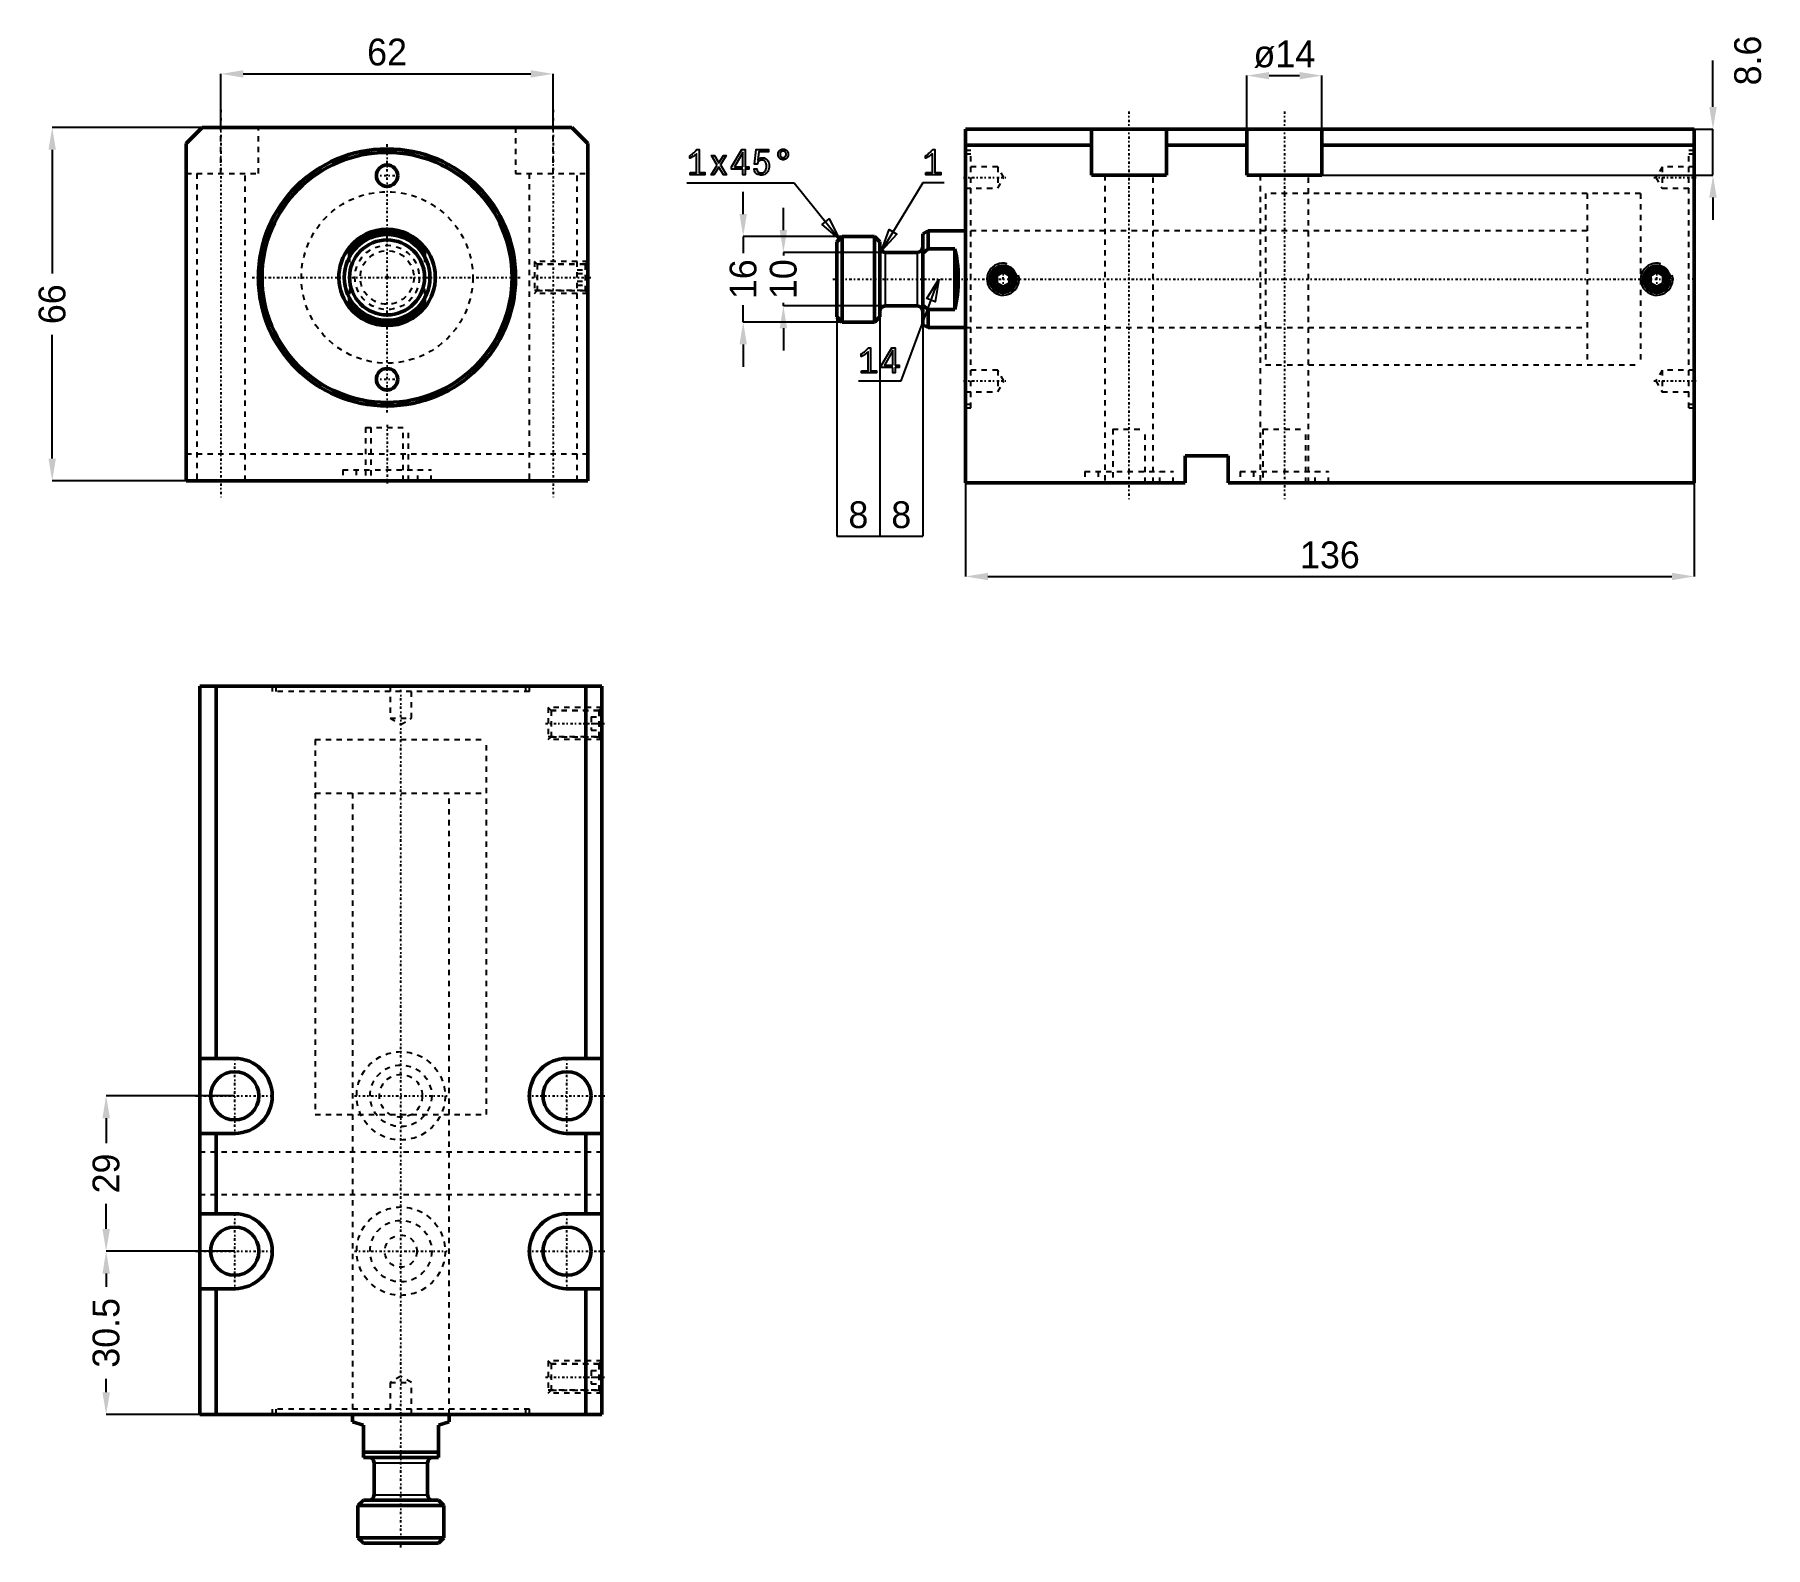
# Model space of a CAD drawing. Header units: millimetres. Extents: x -66 to 257, y -237 to 45.
import ezdxf

# ---------------------------------------------------------------- set-up
doc = ezdxf.new("R2010")
doc.units = ezdxf.units.MM
doc.linetypes.add('Center', pattern=[1.5, 0.45, -0.5, 0.05, -0.5])
doc.linetypes.add('Dashed', pattern=[2, 1, -1])
for name, color, linetype, lineweight in [('2d ConnectionPoints', 7, 'Continuous', 50), ('AM_0', 7, 'Continuous', 50), ('AM_4', 3, 'Continuous', 25), ('AM_5', 3, 'Continuous', 25), ('AM_7', 7, 'Center', 25), ('AM_9', 6, 'Dashed', 25)]:
    doc.layers.add(name, color=color, linetype=linetype, lineweight=lineweight)
doc.dimstyles.new('ISO-25', dxfattribs={"dimtxt": 2.5, "dimasz": 2.5, "dimexe": 1.25, "dimexo": 0.625, "dimtad": 1, "dimtxsty": 'Standard', "dimcen": 2.5, "dimadec": 0, "dimazin": 0, "dimtfac": 1, "dimtmove": 0, "dimatfit": 3, "dimfxl": 0, "dimarcsym": 0})

# ---------------------------------------------------------------- blocks, each defined once
blk = doc.blocks.new('1_JECX_MF_TLA_32_60_0_rod__0_in_JECX_MF_160_TLA_32_60_0__0')
at = {"layer": 'AM_0'}
for p, q in [((-7, 3.87), (-7, 5.66)), ((7, 5.66), (7, 3.87)), ((-7, -5.66), (-7, -3.87)), ((7, -3.87), (7, -5.66))]:
    blk.add_line(p, q, dxfattribs=at)
for points in [[(-7, 5.66), (-7.47, 5.03), (-7.88, 4.36), (-8.23, 3.65), (-8.51, 2.92), (-8.73, 2.17), (-8.89, 1.4), (-8.98, 0.62), (-9, -0.17), (-8.95, -0.95), (-8.83, -1.73), (-8.65, -2.49), (-8.4, -3.23), (-8.09, -3.95), (-7.71, -4.64), (-7.28, -5.3), (-7, -5.66)], [(7, -5.66), (7.47, -5.03), (7.88, -4.36), (8.23, -3.65), (8.51, -2.92), (8.73, -2.17), (8.89, -1.4), (8.98, -0.62), (9, 0.17), (8.95, 0.95), (8.83, 1.73), (8.65, 2.49), (8.4, 3.23), (8.09, 3.95), (7.71, 4.64), (7.28, 5.3), (7, 5.66)]]:
    blk.add_lwpolyline(points, dxfattribs=at)
for radius in [8, 7]:
    blk.add_circle((0, 0), radius, dxfattribs=at)
for radius, start, end in [(9, 38.9424, 141.0576), (8.5, 34.5603, 145.4397), (8.5, 214.5603, 325.4397), (9, 218.9424, 321.0576)]:
    blk.add_arc((0, 0), radius, start, end, dxfattribs=at)
at = {"layer": 'AM_9'}
for p, q in [((-7, 3.87), (-7, -3.87)), ((7, 3.87), (7, -3.87))]:
    blk.add_line(p, q, dxfattribs=at)
for radius in [6, 5]:
    blk.add_circle((0, 0), radius, dxfattribs=at)
blk = doc.blocks.new('2_JECX_MF_EXLA_32_60_0_body__0_in_JECX_MF_160_TLA_32_60_0__0')
at = {"layer": 'AM_0'}
for p, q in [((-34.5, 28), (-37.5, 25)), ((34.5, 28), (-34.5, 28)), ((37.5, 25), (34.5, 28)), ((-37.5, 25), (-37.5, -38)), ((37.5, -38), (37.5, 25)), ((-37.5, -38), (37.5, -38))]:
    blk.add_line(p, q, dxfattribs=at)
for centre, radius in [((0, 0), 24), ((0, 0), 23.34), ((0, 19), 2), ((0, -19), 2)]:
    blk.add_circle(centre, radius, dxfattribs=at)
at = {"layer": 'AM_5', "linetype": 'Dashed'}
for p, q in [((37.5, 3), (27.5, 3)), ((37.5, -3), (27.5, -3))]:
    blk.add_line(p, q, dxfattribs=at)
at = {"layer": 'AM_7'}
for p, q in [((-31, 31.3), (-31, -41.3)), ((31, 31.3), (31, -41.3)), ((0, -25.2), (0, 25.2)), ((-2.1, 19), (2.1, 19)), ((-25.2, 0), (25.2, 0)), ((27, 0), (38, 0)), ((-2.1, -19), (2.1, -19)), ((0, -27.5), (0, -38.5))]:
    blk.add_line(p, q, dxfattribs=at)
at = {"layer": 'AM_9'}
for p, q in [((-31, 19.4), (-31, 28)), ((-24, 19.4), (-24, 28)), ((24, 28), (24, 19.4)), ((31, 19.4), (31, 28)), ((-37.5, 19.4), (-24, 19.4)), ((-35.5, 19.4), (-35.5, -38)), ((-26.5, -38), (-26.5, 19.4)), ((24, 19.4), (37.5, 19.4)), ((26.5, 19.4), (26.5, -38)), ((35.5, -38), (35.5, 19.4)), ((28.04, 2.46), (27.5, 3)), ((27.5, 3), (27.5, -3)), ((37, 2.4), (27.5, 2.4)), ((36.96, 2.46), (28.04, 2.46)), ((28.04, 2.46), (28.04, -2.46)), ((35.5, 1.44), (37.5, 1.44)), ((35.5, 0.72), (37.5, 0.72)), ((37.5, 3), (36.96, 2.46)), ((36.96, 2.46), (36.96, -2.46)), ((37.5, 1.9), (37, 2.4)), ((37, 2.4), (37, -2.4)), ((27.5, -2.4), (37, -2.4)), ((27.5, -3), (28.04, -2.46)), ((28.04, -2.46), (36.96, -2.46)), ((35.5, -0.72), (37.5, -0.72)), ((35.5, -1.44), (37.5, -1.44)), ((36.96, -2.46), (37.5, -3)), ((37, -2.4), (37.5, -1.9)), ((-4, -28), (4, -28)), ((-4, -28), (-4, -38)), ((-3, -28), (-3, -38)), ((3, -38), (3, -28)), ((4, -38), (4, -28)), ((37.5, -33), (-37.5, -33)), ((-8.25, -35.9), (8.25, -35.9)), ((-8.25, -35.9), (-8.25, -38)), ((-5.75, -35.9), (-5.75, -38)), ((5.75, -38), (5.75, -35.9)), ((8.25, -38), (8.25, -35.9))]:
    blk.add_line(p, q, dxfattribs=at)
blk.add_circle((0, 0), 16, dxfattribs=at)
blk = doc.blocks.new('*D3')
at = {"layer": 'AM_5', "color": 0, "lineweight": -2}
for p, q in [((-31, 28), (-31, 38)), ((-26.83, 38), (26.83, 38)), ((31, 28), (31, 38))]:
    blk.add_line(p, q, dxfattribs=at)
at = {"layer": 'AM_5', "color": 0}
for points in [[(-26.83, 38.69), (-26.83, 37.31), (-31, 38)], [(26.83, 37.31), (26.83, 38.69), (31, 38)]]:
    blk.add_solid(points, dxfattribs=at)
at = {"layer": 'Defpoints', "color": 0}
for p in [(31, 38), (-31, 28), (31, 28)]:
    blk.add_point(p, dxfattribs=at)
at = {"layer": 'AM_5', "color": 0, "insert": (0, 42.05), "char_height": 5, "attachment_point": 5}
blk.add_mtext('62', dxfattribs=at)
blk = doc.blocks.new('*D4')
at = {"layer": 'AM_5', "color": 0, "lineweight": -2}
for p, q in [((-34.5, 28), (-62.5, 28)), ((-62.5, 23.83), (-62.5, 0.72)), ((-62.5, -33.83), (-62.5, -10.72)), ((-37.5, -38), (-62.5, -38))]:
    blk.add_line(p, q, dxfattribs=at)
at = {"layer": 'AM_5', "color": 0}
for points in [[(-61.81, 23.83), (-63.19, 23.83), (-62.5, 28)], [(-63.19, -33.83), (-61.81, -33.83), (-62.5, -38)]]:
    blk.add_solid(points, dxfattribs=at)
at = {"layer": 'Defpoints', "color": 0}
for p in [(-34.5, 28), (-62.5, -38), (-37.5, -38)]:
    blk.add_point(p, dxfattribs=at)
at = {"layer": 'AM_5', "color": 0, "insert": (-62.5, -5), "char_height": 5, "attachment_point": 5, "rotation": 90}
blk.add_mtext('66', dxfattribs=at)
blk = doc.blocks.new('1_JECX_MF_TLA_32_60_0_rod__0_in_JECX_MF_160_TLA_32_60_0__4')
at = {"layer": 'AM_0'}
for p, q in [((-9, 0), (-9, -1.35)), ((9, -1.35), (9, 0)), ((-7, -2), (-9, -1.35)), ((-7, -8), (-7, -2)), ((9, -1.35), (7, -2)), ((7, -2), (7, -8)), ((-7, -7), (7, -7)), ((-7, -8), (7, -8)), ((-5, -9), (-5, -15)), ((5, -15), (5, -9)), ((-7, -16), (-8, -17)), ((-7, -16), (7, -16)), ((8, -17), (7, -16)), ((-8, -17), (8, -17)), ((-8, -17), (-8, -23)), ((8, -23), (8, -17)), ((-8, -23), (8, -23)), ((-8, -23), (-7, -24)), ((-7, -24), (7, -24)), ((7, -24), (8, -23))]:
    blk.add_line(p, q, dxfattribs=at)
for centre, start, end in [((-6, -9), 360, 90), ((6, -9), 90, 180), ((-6, -15), 270, 0), ((6, -15), 180, 270)]:
    blk.add_arc(centre, 1, start, end, dxfattribs=at)
at = {"layer": 'AM_4'}
for p, q in [((-5, -9), (5, -9)), ((-5, -15), (5, -15))]:
    blk.add_line(p, q, dxfattribs=at)
at = {"layer": 'AM_7'}
blk.add_line((0, -24.8), (0, 136.36), dxfattribs=at)
at = {"layer": 'AM_9'}
for p, q in [((-16, 126), (16, 126)), ((-16, 126), (-16, 116)), ((16, 116), (16, 126)), ((-16, 116), (16, 116)), ((-9, 116), (-9, 0)), ((9, 0), (9, 116))]:
    blk.add_line(p, q, dxfattribs=at)
blk = doc.blocks.new('2_JECX_MF_EXLA_32_60_0_body__0_in_JECX_MF_160_TLA_32_60_0__4')
at = {"layer": 'AM_0'}
for p, q in [((37.5, 136), (-37.5, 136)), ((-37.5, 136), (-37.5, 0)), ((-34.5, 136), (-34.5, 66.5)), ((34.5, 136), (34.5, 66.5)), ((37.5, 136), (37.5, 0)), ((-31, 66.5), (-37.5, 66.5)), ((37.5, 66.5), (31, 66.5)), ((-37.5, 52.5), (-31, 52.5)), ((-34.5, 52.5), (-34.5, 37.5)), ((31, 52.5), (37.5, 52.5)), ((34.5, 52.5), (34.5, 37.5)), ((-31, 37.5), (-37.5, 37.5)), ((37.5, 37.5), (31, 37.5)), ((-37.5, 23.5), (-31, 23.5)), ((-34.5, 23.5), (-34.5, 0)), ((31, 23.5), (37.5, 23.5)), ((34.5, 23.5), (34.5, 0)), ((37.5, 0), (-37.5, 0))]:
    blk.add_line(p, q, dxfattribs=at)
for centre in [(-31, 59.5), (31, 59.5), (-31, 30.5), (31, 30.5)]:
    blk.add_circle(centre, 4.5, dxfattribs=at)
for centre, start, end in [((-31, 59.5), 270, 90), ((31, 59.5), 90, 270), ((-31, 30.5), 270, 90), ((31, 30.5), 90, 270)]:
    blk.add_arc(centre, 7, start, end, dxfattribs=at)
at = {"layer": 'AM_5', "linetype": 'Dashed'}
for p, q in [((37.5, 132), (27.5, 132)), ((37.5, 126), (27.5, 126)), ((37.5, 10), (27.5, 10)), ((37.5, 4), (27.5, 4))]:
    blk.add_line(p, q, dxfattribs=at)
at = {"layer": 'AM_7'}
for p, q in [((27, 129), (38, 129)), ((-31, 52.15), (-31, 66.85)), ((31, 52.15), (31, 66.85)), ((-38.35, 59.5), (-23.65, 59.5)), ((-8.6625, 59.5), (8.6625, 59.5)), ((23.65, 59.5), (38.35, 59.5)), ((-31, 23.15), (-31, 37.85)), ((31, 23.15), (31, 37.85)), ((-38.35, 30.5), (-23.65, 30.5)), ((-8.6625, 30.5), (8.6625, 30.5)), ((23.65, 30.5), (38.35, 30.5)), ((27, 7), (38, 7))]:
    blk.add_line(p, q, dxfattribs=at)
at = {"layer": 'AM_9'}
for p, q in [((-24, 136), (-24, 135)), ((-23.34, 136), (-23.34, 135)), ((-2, 136), (-2, 130)), ((2, 130), (2, 136)), ((23.34, 135), (23.34, 136)), ((24, 135), (24, 136)), ((24, 135), (-24, 135)), ((-2, 130), (0, 128.8453)), ((-2, 130), (2, 130)), ((0, 128.8453), (2, 130)), ((27.5, 132), (27.5, 126)), ((28.0415, 131.4585), (27.5, 132)), ((37, 131.4), (27.5, 131.4)), ((36.9585, 131.4585), (28.0415, 131.4585)), ((28.0415, 131.4585), (28.0415, 126.5415)), ((35.5, 130.25), (37.5, 130.25)), ((35.5, 130.25), (35.5, 127.75)), ((37.5, 132), (36.9585, 131.4585)), ((36.9585, 131.4585), (36.9585, 126.5415)), ((37.5, 130.9), (37, 131.4)), ((37, 131.4), (37, 126.6)), ((-16, 126), (16, 126)), ((-16, 126), (-16, 56)), ((16, 56), (16, 126)), ((27.5, 126.6), (37, 126.6)), ((27.5, 126), (28.0415, 126.5415)), ((28.0415, 126.5415), (36.9585, 126.5415)), ((35.5, 129), (37.5, 129)), ((35.5, 127.75), (37.5, 127.75)), ((36.9585, 126.5415), (37.5, 126)), ((37, 126.6), (37.5, 127.1)), ((-16, 56), (16, 56)), ((-9, 56), (-9, 0)), ((9, 0), (9, 56)), ((37.5, 49), (-37.5, 49)), ((37.5, 41), (-37.5, 41)), ((27.5, 10), (27.5, 4)), ((28.0415, 9.4585), (27.5, 10)), ((37.5, 10), (36.9585, 9.4585)), ((0, 7.1547), (-2, 6)), ((2, 6), (0, 7.1547)), ((37, 9.4), (27.5, 9.4)), ((36.9585, 9.4585), (28.0415, 9.4585)), ((28.0415, 9.4585), (28.0415, 4.5415)), ((35.5, 8.25), (37.5, 8.25)), ((35.5, 8.25), (35.5, 5.75)), ((35.5, 7), (37.5, 7)), ((36.9585, 9.4585), (36.9585, 4.5415)), ((37.5, 8.9), (37, 9.4)), ((37, 9.4), (37, 4.6)), ((-2, 6), (-2, 0)), ((-2, 6), (2, 6)), ((2, 0), (2, 6)), ((27.5, 4.6), (37, 4.6)), ((27.5, 4), (28.0415, 4.5415)), ((28.0415, 4.5415), (36.9585, 4.5415)), ((35.5, 5.75), (37.5, 5.75)), ((36.9585, 4.5415), (37.5, 4)), ((37, 4.6), (37.5, 5.1)), ((24, 1), (-24, 1)), ((-24, 1), (-24, 0)), ((-23.34, 1), (-23.34, 0)), ((23.34, 0), (23.34, 1)), ((24, 0), (24, 1))]:
    blk.add_line(p, q, dxfattribs=at)
for centre, radius in [((0, 59.5), 8.25), ((0, 59.5), 5.75), ((0, 59.5), 4), ((0, 30.5), 8.25), ((0, 30.5), 5.75), ((0, 30.5), 3)]:
    blk.add_circle(centre, radius, dxfattribs=at)
blk = doc.blocks.new('*D10')
at = {"layer": 'AM_5', "color": 0, "lineweight": -2}
for p, q in [((-28.43, -152.79), (-52.43, -152.79)), ((-52.43, -156.96), (-52.43, -161.63)), ((-52.43, -177.63), (-52.43, -172.96)), ((-28.43, -181.79), (-52.43, -181.79))]:
    blk.add_line(p, q, dxfattribs=at)
at = {"layer": 'AM_5', "color": 0}
for points in [[(-53.12, -156.96), (-51.73, -156.96), (-52.43, -152.79)], [(-53.12, -177.63), (-51.73, -177.63), (-52.43, -181.79)]]:
    blk.add_solid(points, dxfattribs=at)
at = {"layer": 'Defpoints', "color": 0}
for p in [(-52.43, -152.79), (-28.43, -152.79), (-28.43, -181.79)]:
    blk.add_point(p, dxfattribs=at)
at = {"layer": 'AM_5', "color": 0, "insert": (-52.43, -167.29), "char_height": 5, "attachment_point": 5, "rotation": 90}
blk.add_mtext('29', dxfattribs=at)
blk = doc.blocks.new('*D11')
at = {"layer": 'AM_5', "color": 0, "lineweight": -2}
for p, q in [((-28.43, -181.79), (-52.43, -181.79)), ((-52.43, -185.96), (-52.43, -188.46)), ((-52.43, -208.13), (-52.43, -205.63)), ((-34.93, -212.29), (-52.43, -212.29))]:
    blk.add_line(p, q, dxfattribs=at)
at = {"layer": 'AM_5', "color": 0}
for points in [[(-53.12, -185.96), (-51.73, -185.96), (-52.43, -181.79)], [(-53.12, -208.13), (-51.73, -208.13), (-52.43, -212.29)]]:
    blk.add_solid(points, dxfattribs=at)
at = {"layer": 'Defpoints', "color": 0}
for p in [(-28.43, -181.79), (-52.43, -212.29), (-34.93, -212.29)]:
    blk.add_point(p, dxfattribs=at)
at = {"layer": 'AM_5', "color": 0, "insert": (-52.43, -197.04), "char_height": 5, "attachment_point": 5, "rotation": 90}
blk.add_mtext('30.5', dxfattribs=at)
blk = doc.blocks.new('1_JECX_MF_TLA_32_60_0_rod__0_in_JECX_MF_160_TLA_32_60_0__2')
at = {"layer": 'AM_0'}
for p, q in [((-23, 8), (-24, 7)), ((-24, 7), (-24, -7)), ((-23, 8), (-23, -8)), ((-17, 8), (-23, 8)), ((-16, 7), (-17, 8)), ((-17, 8), (-17, -8)), ((-16, 7), (-16, -7)), ((-7, 9), (-8, 8.5)), ((-8, 8.5), (-8, -8.5)), ((0, 9), (-7, 9)), ((-7, 9), (-7, 5.66)), ((-9, 5), (-15, 5)), ((-7, 5.66), (-8, 4.82)), ((-2, 5.66), (-7, 5.66)), ((-2, 5.66), (-2, -5.66)), ((-15, -5), (-9, -5)), ((-7, -5.66), (-2, -5.66)), ((-7, -5.66), (-7, -9)), ((-24, -7), (-23, -8)), ((-23, -8), (-17, -8)), ((-17, -8), (-16, -7)), ((-8, -8.5), (-7, -9)), ((-7, -9), (0, -9))]:
    blk.add_line(p, q, dxfattribs=at)
for points in [[(-2, -5.66), (-1.85, -5.03), (-1.72, -4.36), (-1.6, -3.65), (-1.51, -2.92), (-1.44, -2.17), (-1.39, -1.4), (-1.36, -0.62), (-1.35, 0.17), (-1.37, 0.95), (-1.4, 1.73), (-1.46, 2.49), (-1.55, 3.23), (-1.65, 3.95), (-1.77, 4.64), (-1.91, 5.3), (-2, 5.66)], [(-8, -4.82), (-7.99, -4.83), (-7, -5.66)]]:
    blk.add_lwpolyline(points, dxfattribs=at)
for centre, start, end in [((-15, 6), 180, 270), ((-9, 6), 270, 0), ((-15, -6), 90, 180), ((-9, -6), 360, 90)]:
    blk.add_arc(centre, 1, start, end, dxfattribs=at)
at = {"layer": 'AM_4'}
for p, q in [((-15, 5), (-15, -5)), ((-9, 5), (-9, -5))]:
    blk.add_line(p, q, dxfattribs=at)
at = {"layer": 'AM_7'}
blk.add_line((-24.8, 0), (132.7, 0), dxfattribs=at)
at = {"layer": 'AM_9'}
for p, q in [((126, 16), (116, 16)), ((116, 16), (116, -16)), ((126, 16), (126, -16)), ((116, 9), (0, 9)), ((0, -9), (116, -9)), ((116, -16), (126, -16))]:
    blk.add_line(p, q, dxfattribs=at)
blk = doc.blocks.new('2_JECX_MF_EXLA_32_60_0_body__0_in_JECX_MF_160_TLA_32_60_0__2')
at = {"layer": 'AM_0'}
for p, q in [((136, 28), (0, 28)), ((0, -38), (0, 28)), ((23.5, 28), (23.5, 19.4)), ((37.5, 19.4), (37.5, 28)), ((52.5, 28), (52.5, 19.4)), ((66.5, 19.4), (66.5, 28)), ((136, -38), (136, 28)), ((23.5, 25), (0, 25)), ((52.5, 25), (37.5, 25)), ((136, 25), (66.5, 25)), ((23.5, 19.4), (37.5, 19.4)), ((52.5, 19.4), (66.5, 19.4)), ((7, 1.44), (5.75, 0.72)), ((5.75, 0.72), (5.75, -0.72)), ((8.25, 0.72), (7, 1.44)), ((8.25, -0.72), (8.25, 0.72)), ((129, 1.44), (127.75, 0.72)), ((127.75, 0.72), (127.75, -0.72)), ((130.25, 0.72), (129, 1.44)), ((130.25, -0.72), (130.25, 0.72)), ((5.75, -0.72), (7, -1.44)), ((7, -1.44), (8.25, -0.72)), ((127.75, -0.72), (129, -1.44)), ((129, -1.44), (130.25, -0.72)), ((41, -33), (41, -38)), ((49, -33), (41, -33)), ((49, -38), (49, -33)), ((41, -38), (0, -38)), ((136, -38), (49, -38))]:
    blk.add_line(p, q, dxfattribs=at)
for centre, radius in [((7, 0), 2.46), ((7, 0), 2.4), ((7, 0), 1.9), ((129, 0), 2.46), ((129, 0), 2.4), ((129, 0), 1.9)]:
    blk.add_circle(centre, radius, dxfattribs=at)
at = {"layer": 'AM_5'}
for centre in [(7, 0), (129, 0)]:
    blk.add_arc(centre, 3, 75, 15, dxfattribs=at)
at = {"layer": 'AM_7'}
for p, q in [((30.5, 31.3), (30.5, -41.3)), ((59.5, 31.3), (59.5, -41.3)), ((-0.36, 19), (7.51, 19)), ((128.49, 19), (136.36, 19)), ((7, -3.15), (7, 3.15)), ((129, -3.15), (129, 3.15)), ((136.05, 0), (134.95, 0)), ((-0.36, -19), (7.51, -19)), ((128.49, -19), (136.36, -19))]:
    blk.add_line(p, q, dxfattribs=at)
at = {"layer": 'AM_9'}
for p, q in [((1, 24), (0, 24)), ((1, 23.34), (0, 23.34)), ((1, -24), (1, 24)), ((135, -24), (135, 24)), ((136, 24), (135, 24)), ((136, 23.34), (135, 23.34)), ((6, 21), (0, 21)), ((7.15, 19), (6, 21)), ((6, 21), (6, 17)), ((26, 19.4), (26, -38)), ((35, -38), (35, 19.4)), ((55, 19.4), (55, -38)), ((64, -38), (64, 19.4)), ((130, 21), (128.85, 19)), ((136, 21), (130, 21)), ((130, 21), (130, 17)), ((0, 17), (6, 17)), ((6, 17), (7.15, 19)), ((128.85, 19), (130, 17)), ((130, 17), (136, 17)), ((126, 16), (56, 16)), ((56, 16), (56, -16)), ((126, 16), (126, -16)), ((56, 9), (0, 9)), ((0, -9), (56, -9)), ((56, -16), (126, -16)), ((6, -17), (0, -17)), ((7.15, -19), (6, -17)), ((6, -17), (6, -21)), ((6, -21), (7.15, -19)), ((130, -17), (128.85, -19)), ((128.85, -19), (130, -21)), ((136, -17), (130, -17)), ((130, -17), (130, -21)), ((0, -21), (6, -21)), ((130, -21), (136, -21)), ((0, -23.34), (1, -23.34)), ((0, -24), (1, -24)), ((135, -23.34), (136, -23.34)), ((135, -24), (136, -24)), ((27.5, -28), (33.5, -28)), ((27.5, -28), (27.5, -38)), ((33.5, -38), (33.5, -28)), ((55.5, -28), (63.5, -28)), ((55.5, -28), (55.5, -38)), ((63.5, -38), (63.5, -28)), ((22.25, -35.9), (38.75, -35.9)), ((22.25, -35.9), (22.25, -38)), ((24.75, -35.9), (24.75, -38)), ((36.25, -38), (36.25, -35.9)), ((38.75, -38), (38.75, -35.9)), ((51.25, -35.9), (67.75, -35.9)), ((51.25, -35.9), (51.25, -38)), ((53.75, -35.9), (53.75, -38)), ((65.25, -38), (65.25, -35.9)), ((67.75, -38), (67.75, -35.9))]:
    blk.add_line(p, q, dxfattribs=at)
blk = doc.blocks.new('*D22')
at = {"layer": 'AM_5', "color": 0, "lineweight": -2}
for p, q in [((160.47, 27.67), (160.47, 37.67)), ((164.63, 37.67), (170.3, 37.67)), ((174.47, 27.67), (174.47, 37.67))]:
    blk.add_line(p, q, dxfattribs=at)
at = {"layer": 'AM_5', "color": 0}
for points in [[(164.63, 38.36), (164.63, 36.98), (160.47, 37.67)], [(170.3, 38.36), (170.3, 36.98), (174.47, 37.67)]]:
    blk.add_solid(points, dxfattribs=at)
at = {"layer": 'Defpoints', "color": 0}
for p in [(174.47, 37.67), (160.47, 27.67), (174.47, 27.67)]:
    blk.add_point(p, dxfattribs=at)
at = {"layer": 'AM_5', "color": 0, "insert": (167.47, 41.67), "char_height": 5, "attachment_point": 5}
blk.add_mtext('ø14', dxfattribs=at)
blk = doc.blocks.new('*D23')
at = {"layer": 'AM_5', "color": 0, "lineweight": -2}
for p, q in [((247.47, 31.84), (247.47, 40.5)), ((174.47, 27.67), (247.47, 27.67)), ((247.47, 19.07), (247.47, 27.67)), ((174.47, 19.07), (247.47, 19.07)), ((247.47, 14.9), (247.47, 10.74))]:
    blk.add_line(p, q, dxfattribs=at)
at = {"layer": 'AM_5', "color": 0}
for points in [[(246.77, 31.84), (248.16, 31.84), (247.47, 27.67)], [(246.77, 14.9), (248.16, 14.9), (247.47, 19.07)]]:
    blk.add_solid(points, dxfattribs=at)
at = {"layer": 'Defpoints', "color": 0}
for p in [(174.47, 27.67), (247.47, 27.67), (174.47, 19.07)]:
    blk.add_point(p, dxfattribs=at)
at = {"layer": 'AM_5', "color": 0, "insert": (253.97, 40.5), "char_height": 5, "attachment_point": 5, "rotation": 90}
blk.add_mtext('8.6', dxfattribs=at)
blk = doc.blocks.new('*D24')
at = {"layer": 'AM_5', "color": 0, "lineweight": -2}
for p, q in [((107.97, -38.33), (107.97, -55.83)), ((243.97, -38.33), (243.97, -55.83)), ((112.13, -55.83), (239.8, -55.83))]:
    blk.add_line(p, q, dxfattribs=at)
at = {"layer": 'AM_5', "color": 0}
for points in [[(112.13, -55.14), (112.13, -56.52), (107.97, -55.83)], [(239.8, -55.14), (239.8, -56.52), (243.97, -55.83)]]:
    blk.add_solid(points, dxfattribs=at)
at = {"layer": 'Defpoints', "color": 0}
for p in [(107.97, -38.33), (243.97, -38.33), (243.97, -55.83)]:
    blk.add_point(p, dxfattribs=at)
at = {"layer": 'AM_5', "color": 0, "insert": (175.97, -51.83), "char_height": 5, "attachment_point": 5}
blk.add_mtext('136', dxfattribs=at)
blk = doc.blocks.new('*D25')
at = {"layer": 'AM_5', "color": 0, "lineweight": -2}
for p, q in [((99.97, -6.33), (99.97, -48.33)), ((91.97, -7.33), (91.97, -48.33)), ((91.97, -48.33), (99.97, -48.33))]:
    blk.add_line(p, q, dxfattribs=at)
at = {"layer": 'Defpoints', "color": 0}
for p in [(99.97, -6.33), (91.97, -7.33), (99.97, -48.33)]:
    blk.add_point(p, dxfattribs=at)
at = {"layer": 'AM_5', "color": 0, "insert": (95.97, -44.33), "char_height": 5, "attachment_point": 5}
blk.add_mtext('8', dxfattribs=at)
blk = doc.blocks.new('*D26')
at = {"layer": 'AM_5', "color": 0, "lineweight": -2}
for p, q in [((83.97, -7.33), (83.97, -48.33)), ((91.97, -7.33), (91.97, -48.33)), ((83.97, -48.33), (91.97, -48.33))]:
    blk.add_line(p, q, dxfattribs=at)
at = {"layer": 'Defpoints', "color": 0}
for p in [(83.97, -7.33), (91.97, -7.33), (91.97, -48.33)]:
    blk.add_point(p, dxfattribs=at)
at = {"layer": 'AM_5', "color": 0, "insert": (87.97, -44.33), "char_height": 5, "attachment_point": 5}
blk.add_mtext('8', dxfattribs=at)
blk = doc.blocks.new('*D27')
at = {"layer": 'AM_5', "color": 0, "lineweight": -2}
for p, q in [((66.47, 11.84), (66.47, 16)), ((84.97, 7.67), (66.47, 7.67)), ((66.47, 7.67), (66.47, 4.5)), ((66.47, -8.33), (66.47, -5.16)), ((84.97, -8.33), (66.47, -8.33)), ((66.47, -12.5), (66.47, -16.66))]:
    blk.add_line(p, q, dxfattribs=at)
at = {"layer": 'AM_5', "color": 0}
for points in [[(65.77, 11.84), (67.16, 11.84), (66.47, 7.67)], [(65.77, -12.5), (67.16, -12.5), (66.47, -8.33)]]:
    blk.add_solid(points, dxfattribs=at)
at = {"layer": 'Defpoints', "color": 0}
for p in [(66.47, 7.67), (84.97, 7.67), (84.97, -8.33)]:
    blk.add_point(p, dxfattribs=at)
at = {"layer": 'AM_5', "color": 0, "insert": (66.47, -0.33), "char_height": 5, "attachment_point": 5, "rotation": 90}
blk.add_mtext('16', dxfattribs=at)
blk = doc.blocks.new('*D28')
at = {"layer": 'AM_5', "color": 0, "lineweight": -2}
for p, q in [((73.97, 8.84), (73.97, 13)), ((92.97, 4.67), (73.97, 4.67)), ((73.97, 4.67), (73.97, 4.09)), ((73.97, -5.33), (73.97, -4.75)), ((92.97, -5.33), (73.97, -5.33)), ((73.97, -9.5), (73.97, -13.66))]:
    blk.add_line(p, q, dxfattribs=at)
at = {"layer": 'AM_5', "color": 0}
for points in [[(73.27, 8.84), (74.66, 8.84), (73.97, 4.67)], [(73.27, -9.5), (74.66, -9.5), (73.97, -5.33)]]:
    blk.add_solid(points, dxfattribs=at)
at = {"layer": 'Defpoints', "color": 0}
for p in [(73.97, 4.67), (92.97, 4.67), (92.97, -5.33)]:
    blk.add_point(p, dxfattribs=at)
at = {"layer": 'AM_5', "color": 0, "insert": (73.97, -0.33), "char_height": 5, "attachment_point": 5, "rotation": 90}
blk.add_mtext('10', dxfattribs=at)

msp = doc.modelspace()

# ---------------------------------------------------------------- linework, layer by layer
at = {"layer": '2d ConnectionPoints'}
for p in [(0, 0), (107.967, -0.33), (2.575, -212.293)]:
    msp.add_point(p, dxfattribs=at)
at = {"layer": 'AM_5'}
for p, q in [((55.967, 17.67), (75.967, 17.67)), ((75.967, 17.67), (84.467, 7.17)), ((99.967, 17.67), (92.26, 4.963)), ((103.967, 17.67), (99.967, 17.67)), ((95.967, -19.33), (102.967, -0.33)), ((87.967, -19.33), (95.967, -19.33))]:
    msp.add_line(p, q, dxfattribs=at)
for points in [[(56.575, 19.586), (57.771, 19.586), (57.771, 23.102), (57.771, 23.102), (57.706, 23.038), (57.598, 22.937), (57.598, 22.937), (57.474, 22.831), (57.384, 22.758), (57.384, 22.758), (57.29, 22.685), (57.148, 22.582), (57.148, 22.582), (57.005, 22.486), (56.909, 22.426), (56.909, 22.426), (56.816, 22.372), (56.686, 22.306), (56.686, 22.306), (56.568, 22.259), (56.497, 22.238), (56.497, 22.732), (56.497, 22.732), (56.585, 22.774), (56.725, 22.854), (56.725, 22.854), (56.873, 22.954), (56.976, 23.032), (56.976, 23.032), (57.079, 23.116), (57.23, 23.246), (57.23, 23.246), (57.375, 23.38), (57.468, 23.473), (57.468, 23.473), (57.557, 23.564), (57.676, 23.692), (57.676, 23.692), (57.777, 23.81), (57.836, 23.882), (58.252, 23.882), (58.252, 19.586), (59.337, 19.586), (59.337, 19.17), (56.575, 19.17), (56.575, 19.586)], [(61.637, 20.954), (60.539, 22.745), (61.108, 22.745), (61.927, 21.39), (62.788, 22.745), (63.305, 22.745), (62.219, 20.996), (63.357, 19.17), (62.781, 19.17), (61.917, 20.574), (61.004, 19.17), (60.477, 19.17), (61.637, 20.954)], [(66.391, 20.21), (64.285, 20.21), (64.285, 20.632), (66.203, 23.882), (66.846, 23.882), (66.846, 20.649), (67.548, 20.649), (67.548, 20.21), (66.846, 20.21), (66.846, 19.17), (66.391, 19.17), (66.391, 20.21)], [(66.398, 20.649), (66.398, 23.336), (64.844, 20.649), (66.398, 20.649)], [(69.849, 19.111), (69.849, 19.111), (69.702, 19.116), (69.493, 19.143), (69.493, 19.143), (69.296, 19.191), (69.173, 19.236), (69.173, 19.236), (69.057, 19.292), (68.901, 19.396), (68.901, 19.396), (68.767, 19.525), (68.69, 19.625), (68.69, 19.625), (68.625, 19.736), (68.555, 19.922), (68.555, 19.922), (68.517, 20.133), (68.51, 20.288), (69.017, 20.288), (69.017, 20.288), (69.026, 20.142), (69.076, 19.951), (69.076, 19.951), (69.167, 19.795), (69.252, 19.709), (69.252, 19.709), (69.352, 19.639), (69.524, 19.563), (69.524, 19.563), (69.722, 19.522), (69.868, 19.514), (69.868, 19.514), (69.994, 19.521), (70.166, 19.557), (70.166, 19.557), (70.317, 19.625), (70.408, 19.687), (70.408, 19.687), (70.489, 19.76), (70.594, 19.886), (70.594, 19.886), (70.678, 20.031), (70.723, 20.138), (70.723, 20.138), (70.759, 20.252), (70.798, 20.431), (70.798, 20.431), (70.82, 20.619), (70.824, 20.749), (70.824, 20.749), (70.82, 20.869), (70.799, 21.042), (70.799, 21.042), (70.761, 21.209), (70.726, 21.316), (70.726, 21.316), (70.683, 21.418), (70.603, 21.556), (70.603, 21.556), (70.506, 21.675), (70.43, 21.744), (70.43, 21.744), (70.347, 21.802), (70.209, 21.866), (70.209, 21.866), (70.053, 21.9), (69.94, 21.906), (69.94, 21.906), (69.819, 21.898), (69.649, 21.857), (69.649, 21.857), (69.491, 21.779), (69.394, 21.708), (69.394, 21.708), (69.305, 21.623), (69.195, 21.473), (69.195, 21.473), (69.114, 21.297), (69.075, 21.165), (68.581, 21.165), (68.919, 23.895), (71.214, 23.895), (71.214, 23.473), (69.381, 23.473), (69.173, 21.91), (69.173, 21.91), (69.241, 21.994), (69.349, 22.103), (69.349, 22.103), (69.462, 22.194), (69.54, 22.243), (69.54, 22.243), (69.622, 22.283), (69.755, 22.327), (69.755, 22.327), (69.901, 22.35), (70.005, 22.355), (70.005, 22.355), (70.164, 22.346), (70.387, 22.301), (70.387, 22.301), (70.589, 22.218), (70.713, 22.14), (70.713, 22.14), (70.827, 22.048), (70.976, 21.887), (70.976, 21.887), (71.1, 21.698), (71.168, 21.557), (71.168, 21.557), (71.224, 21.406), (71.285, 21.167), (71.285, 21.167), (71.318, 20.914), (71.324, 20.736), (71.324, 20.736), (71.317, 20.55), (71.278, 20.286), (71.278, 20.286), (71.206, 20.042), (71.139, 19.89), (71.139, 19.89), (71.059, 19.749), (70.916, 19.562), (70.916, 19.562), (70.747, 19.405), (70.619, 19.316), (70.619, 19.316), (70.481, 19.242), (70.259, 19.163), (70.259, 19.163), (70.019, 19.12), (69.849, 19.111)], [(73.923, 21.965), (73.923, 21.965), (73.821, 21.97), (73.673, 21.999), (73.673, 21.999), (73.532, 22.051), (73.442, 22.1), (73.442, 22.1), (73.358, 22.158), (73.244, 22.259), (73.244, 22.259), (73.147, 22.377), (73.091, 22.465), (73.091, 22.465), (73.045, 22.559), (72.994, 22.706), (72.994, 22.706), (72.967, 22.86), (72.961, 22.966), (72.961, 22.966), (72.967, 23.072), (72.994, 23.226), (72.994, 23.226), (73.045, 23.372), (73.091, 23.466), (73.091, 23.466), (73.147, 23.555), (73.244, 23.673), (73.244, 23.673), (73.358, 23.774), (73.442, 23.832), (73.442, 23.832), (73.532, 23.881), (73.673, 23.933), (73.673, 23.933), (73.821, 23.961), (73.923, 23.967), (73.923, 23.967), (74.026, 23.961), (74.173, 23.933), (74.173, 23.933), (74.313, 23.881), (74.403, 23.832), (74.403, 23.832), (74.487, 23.774), (74.599, 23.674), (74.599, 23.674), (74.696, 23.556), (74.751, 23.468), (74.751, 23.468), (74.797, 23.375), (74.847, 23.228), (74.847, 23.228), (74.874, 23.073), (74.879, 22.966), (74.879, 22.966), (74.874, 22.858), (74.847, 22.704), (74.847, 22.704), (74.797, 22.557), (74.751, 22.464), (74.751, 22.464), (74.696, 22.376), (74.599, 22.258), (74.599, 22.258), (74.487, 22.157), (74.403, 22.1), (74.403, 22.1), (74.313, 22.051), (74.173, 21.999), (74.173, 21.999), (74.026, 21.97), (73.923, 21.965)], [(73.923, 22.361), (73.923, 22.361), (73.985, 22.365), (74.074, 22.382), (74.074, 22.382), (74.158, 22.413), (74.213, 22.443), (74.213, 22.443), (74.264, 22.477), (74.332, 22.538), (74.332, 22.538), (74.39, 22.61), (74.424, 22.664), (74.424, 22.664), (74.452, 22.72), (74.482, 22.809), (74.482, 22.809), (74.499, 22.902), (74.502, 22.966), (74.502, 22.966), (74.499, 23.03), (74.482, 23.123), (74.482, 23.123), (74.452, 23.211), (74.424, 23.268), (74.424, 23.268), (74.39, 23.322), (74.332, 23.393), (74.332, 23.393), (74.264, 23.454), (74.213, 23.489), (74.213, 23.489), (74.158, 23.518), (74.074, 23.55), (74.074, 23.55), (73.985, 23.567), (73.923, 23.57), (73.923, 23.57), (73.862, 23.567), (73.773, 23.55), (73.773, 23.55), (73.687, 23.518), (73.633, 23.489), (73.633, 23.489), (73.581, 23.454), (73.511, 23.393), (73.511, 23.393), (73.452, 23.322), (73.418, 23.268), (73.418, 23.268), (73.389, 23.211), (73.358, 23.123), (73.358, 23.123), (73.342, 23.03), (73.338, 22.966), (73.338, 22.966), (73.342, 22.902), (73.358, 22.809), (73.358, 22.809), (73.389, 22.72), (73.418, 22.664), (73.418, 22.664), (73.452, 22.61), (73.511, 22.538), (73.511, 22.538), (73.581, 22.477), (73.633, 22.443), (73.633, 22.443), (73.687, 22.413), (73.773, 22.382), (73.773, 22.382), (73.862, 22.365), (73.923, 22.361)], [(100.575, 19.586), (101.771, 19.586), (101.771, 23.102), (101.771, 23.102), (101.706, 23.038), (101.598, 22.937), (101.598, 22.937), (101.474, 22.831), (101.384, 22.758), (101.384, 22.758), (101.29, 22.685), (101.148, 22.582), (101.148, 22.582), (101.005, 22.486), (100.909, 22.426), (100.909, 22.426), (100.816, 22.372), (100.686, 22.306), (100.686, 22.306), (100.568, 22.259), (100.497, 22.238), (100.497, 22.732), (100.497, 22.732), (100.585, 22.774), (100.725, 22.854), (100.725, 22.854), (100.873, 22.954), (100.976, 23.032), (100.976, 23.032), (101.079, 23.116), (101.23, 23.246), (101.23, 23.246), (101.375, 23.38), (101.468, 23.473), (101.468, 23.473), (101.557, 23.564), (101.676, 23.692), (101.676, 23.692), (101.777, 23.81), (101.836, 23.882), (102.252, 23.882), (102.252, 19.586), (103.337, 19.586), (103.337, 19.17), (100.575, 19.17), (100.575, 19.586)], [(84.467, 7.17), (81.198, 9.884), (82.493, 10.933), (84.467, 7.17)], [(92.26, 4.963), (93.708, 8.957), (95.133, 8.093), (92.26, 4.963)], [(102.967, -0.33), (102.308, -4.528), (100.744, -3.952), (102.967, -0.33)], [(88.575, -17.414), (89.771, -17.414), (89.771, -13.898), (89.771, -13.898), (89.706, -13.962), (89.598, -14.063), (89.598, -14.063), (89.474, -14.169), (89.384, -14.242), (89.384, -14.242), (89.29, -14.315), (89.148, -14.418), (89.148, -14.418), (89.005, -14.514), (88.909, -14.574), (88.909, -14.574), (88.816, -14.628), (88.686, -14.694), (88.686, -14.694), (88.568, -14.741), (88.497, -14.762), (88.497, -14.268), (88.497, -14.268), (88.585, -14.226), (88.725, -14.146), (88.725, -14.146), (88.873, -14.046), (88.976, -13.968), (88.976, -13.968), (89.079, -13.884), (89.23, -13.754), (89.23, -13.754), (89.375, -13.62), (89.468, -13.527), (89.468, -13.527), (89.557, -13.436), (89.676, -13.308), (89.676, -13.308), (89.777, -13.19), (89.836, -13.118), (90.252, -13.118), (90.252, -17.414), (91.337, -17.414), (91.337, -17.83), (88.575, -17.83), (88.575, -17.414)], [(94.391, -16.79), (92.285, -16.79), (92.285, -16.368), (94.203, -13.118), (94.846, -13.118), (94.846, -16.351), (95.548, -16.351), (95.548, -16.79), (94.846, -16.79), (94.846, -17.83), (94.391, -17.83), (94.391, -16.79)], [(94.398, -16.351), (94.398, -13.664), (92.844, -16.351), (94.398, -16.351)]]:
    msp.add_lwpolyline(points, dxfattribs=at)

# ---------------------------------------------------------------- block references
for name, p in [('2_JECX_MF_EXLA_32_60_0_body__0_in_JECX_MF_160_TLA_32_60_0__0', (0, 0)), ('2_JECX_MF_EXLA_32_60_0_body__0_in_JECX_MF_160_TLA_32_60_0__2', (107.967, -0.33)), ('1_JECX_MF_TLA_32_60_0_rod__0_in_JECX_MF_160_TLA_32_60_0__2', (107.967, -0.33)), ('1_JECX_MF_TLA_32_60_0_rod__0_in_JECX_MF_160_TLA_32_60_0__0', (0, 0)), ('2_JECX_MF_EXLA_32_60_0_body__0_in_JECX_MF_160_TLA_32_60_0__4', (2.575, -212.293)), ('1_JECX_MF_TLA_32_60_0_rod__0_in_JECX_MF_160_TLA_32_60_0__4', (2.575, -212.293))]:
    msp.add_blockref(name, p)

# ---------------------------------------------------------------- dimensions: what is measured, and where the dimension line sits
for base, p1, p2, text, override, picture, middle in [((31, 38), (-31, 28), (31, 28), '62', {"dimtxt": 5, "dimasz": 4.166667, "dimexe": 0, "dimexo": 0, "dimgap": 1.5}, '*D3', (0, 38)), ((174.467, 37.67), (160.467, 27.67), (174.467, 27.67), 'ø14', {"dimtxt": 5, "dimasz": 4.166667, "dimexe": 0, "dimexo": 0, "dimgap": 1.5}, '*D22', (167.467, 37.67)), ((99.967, -48.33), (91.967, -7.33), (99.967, -6.33), '8', {"dimtxt": 5, "dimasz": 0, "dimexe": 0, "dimexo": 0, "dimgap": 1.5}, '*D25', (95.967, -48.33)), ((91.967, -48.33), (83.967, -7.33), (91.967, -7.33), '8', {"dimtxt": 5, "dimasz": 0, "dimexe": 0, "dimexo": 0, "dimgap": 1.5}, '*D26', (87.967, -48.33)), ((243.967, -55.83), (107.967, -38.33), (243.967, -38.33), '136', {"dimtxt": 5, "dimasz": 4.166667, "dimexe": 0, "dimexo": 0, "dimgap": 1.5}, '*D24', (175.967, -55.83))]:
    dim = msp.add_linear_dim(base=base, p1=p1, p2=p2, text=text, dimstyle='ISO-25', override=override, dxfattribs=at)
    dim.commit()
    dim.dimension.update_dxf_attribs({"geometry": picture, "text_midpoint": middle, "dimtype": 160})
for base, p1, p2, text, picture, middle in [((247.467, 27.67), (174.467, 19.07), (174.467, 27.67), '8.6', '*D23', (253.967, 40.503)), ((-62.5, -38), (-34.5, 28), (-37.5, -38), '66', '*D4', (-62.5, -5)), ((66.467, 7.67), (84.967, -8.33), (84.967, 7.67), '16', '*D27', (66.467, -0.33)), ((73.967, 4.67), (92.967, -5.33), (92.967, 4.67), '10', '*D28', (73.967, -0.33)), ((-52.425, -152.793), (-28.425, -181.793), (-28.425, -152.793), '29', '*D10', (-52.425, -167.293)), ((-52.425, -212.293), (-28.425, -181.793), (-34.925, -212.293), '30.5', '*D11', (-52.425, -197.043))]:
    dim = msp.add_linear_dim(base=base, p1=p1, p2=p2, angle=90, text=text, dimstyle='ISO-25', override={"dimtxt": 5, "dimasz": 4.166667, "dimexe": 0, "dimexo": 0, "dimgap": 1.5}, dxfattribs=at)
    dim.commit()
    dim.dimension.update_dxf_attribs({"geometry": picture, "text_midpoint": middle, "dimtype": 160, "text_rotation": 90})

doc.saveas('drawing.dxf')
